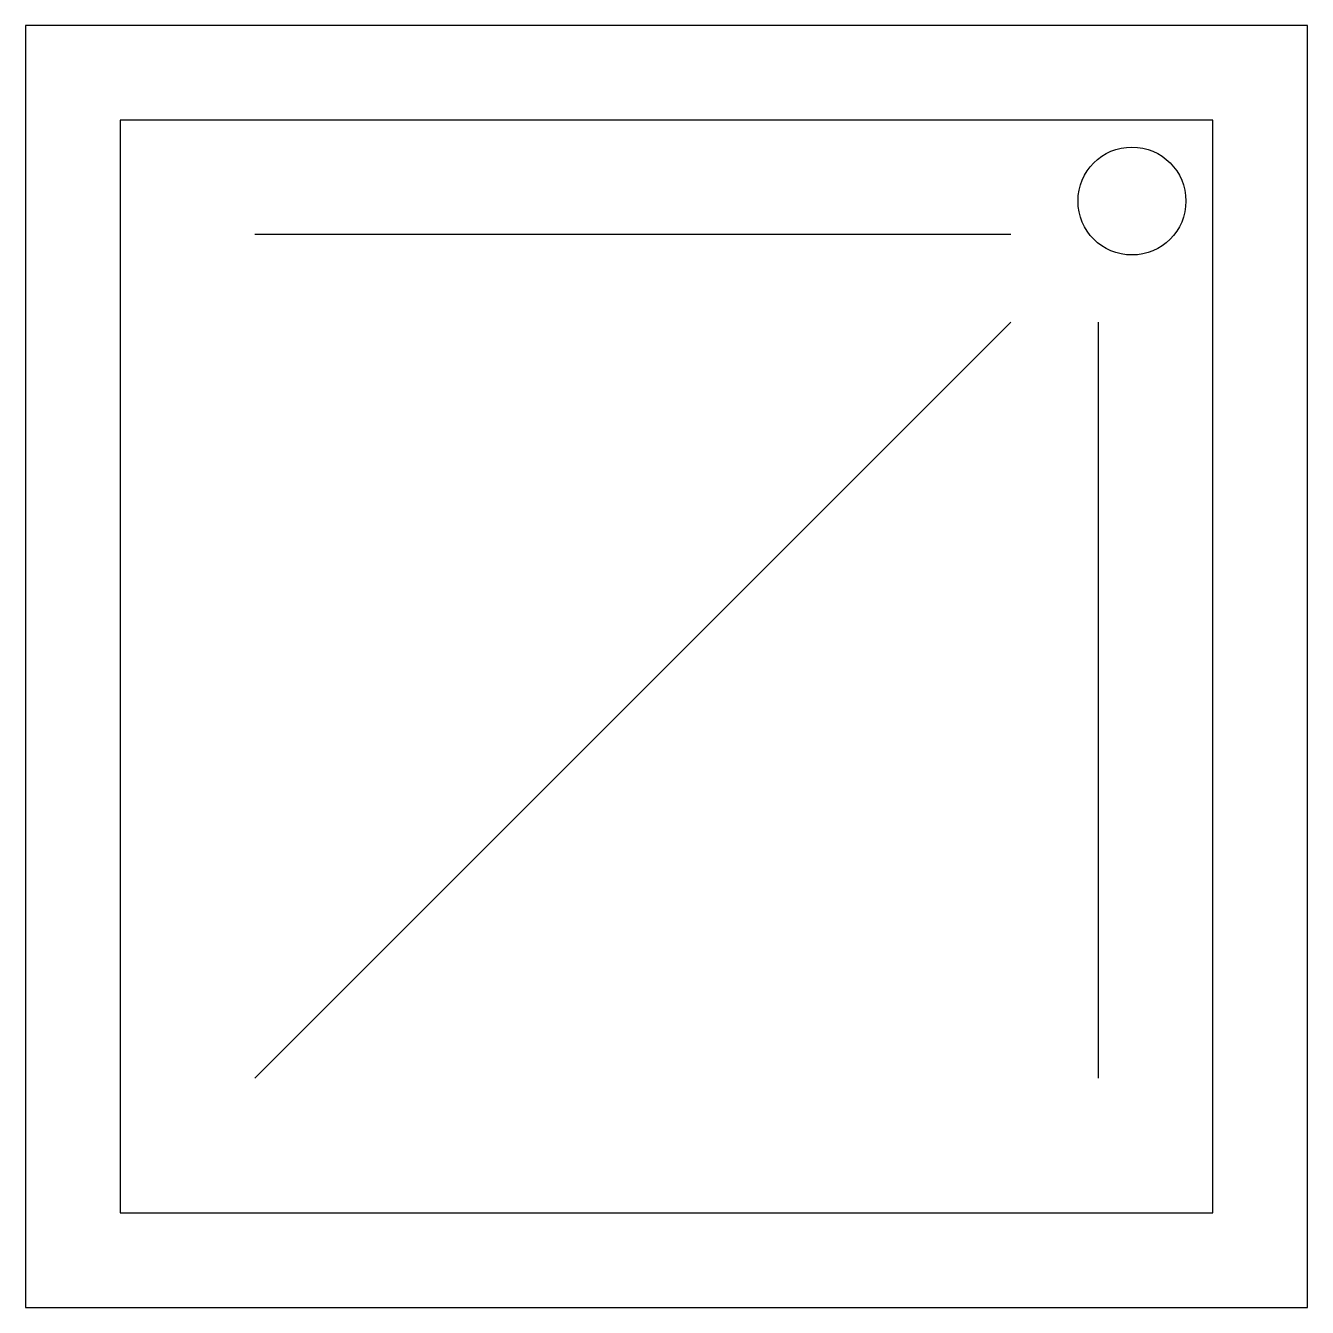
# Model space of a CAD drawing. Extents: x -0.95 to 0, y -0.95 to 0.
import ezdxf

# ---------------------------------------------------------------- set-up
doc = ezdxf.new("R2010")
doc.units = 0
doc.layers.add('SN', color=7, linetype='CONTINUOUS')

msp = doc.modelspace()

# ---------------------------------------------------------------- linework, layer by layer
at = {"layer": 'SN', "color": 0}
for p, q in [((-0.21986, -0.1549), (-0.78, -0.1549)), ((-0.21986, -0.21986), (-0.78, -0.78)), ((-0.155, -0.21986), (-0.155, -0.78))]:
    msp.add_line(p, q, dxfattribs=at)
for points in [[(-0.95, -0.95), (0, -0.95), (0, 0), (-0.95, 0)], [(-0.88, -0.88), (-0.07, -0.88), (-0.07, -0.07), (-0.88, -0.07)]]:
    msp.add_lwpolyline(points, close=True, dxfattribs=at)
msp.add_circle((-0.13, -0.13), 0.04, dxfattribs=at)

doc.saveas('drawing.dxf')
